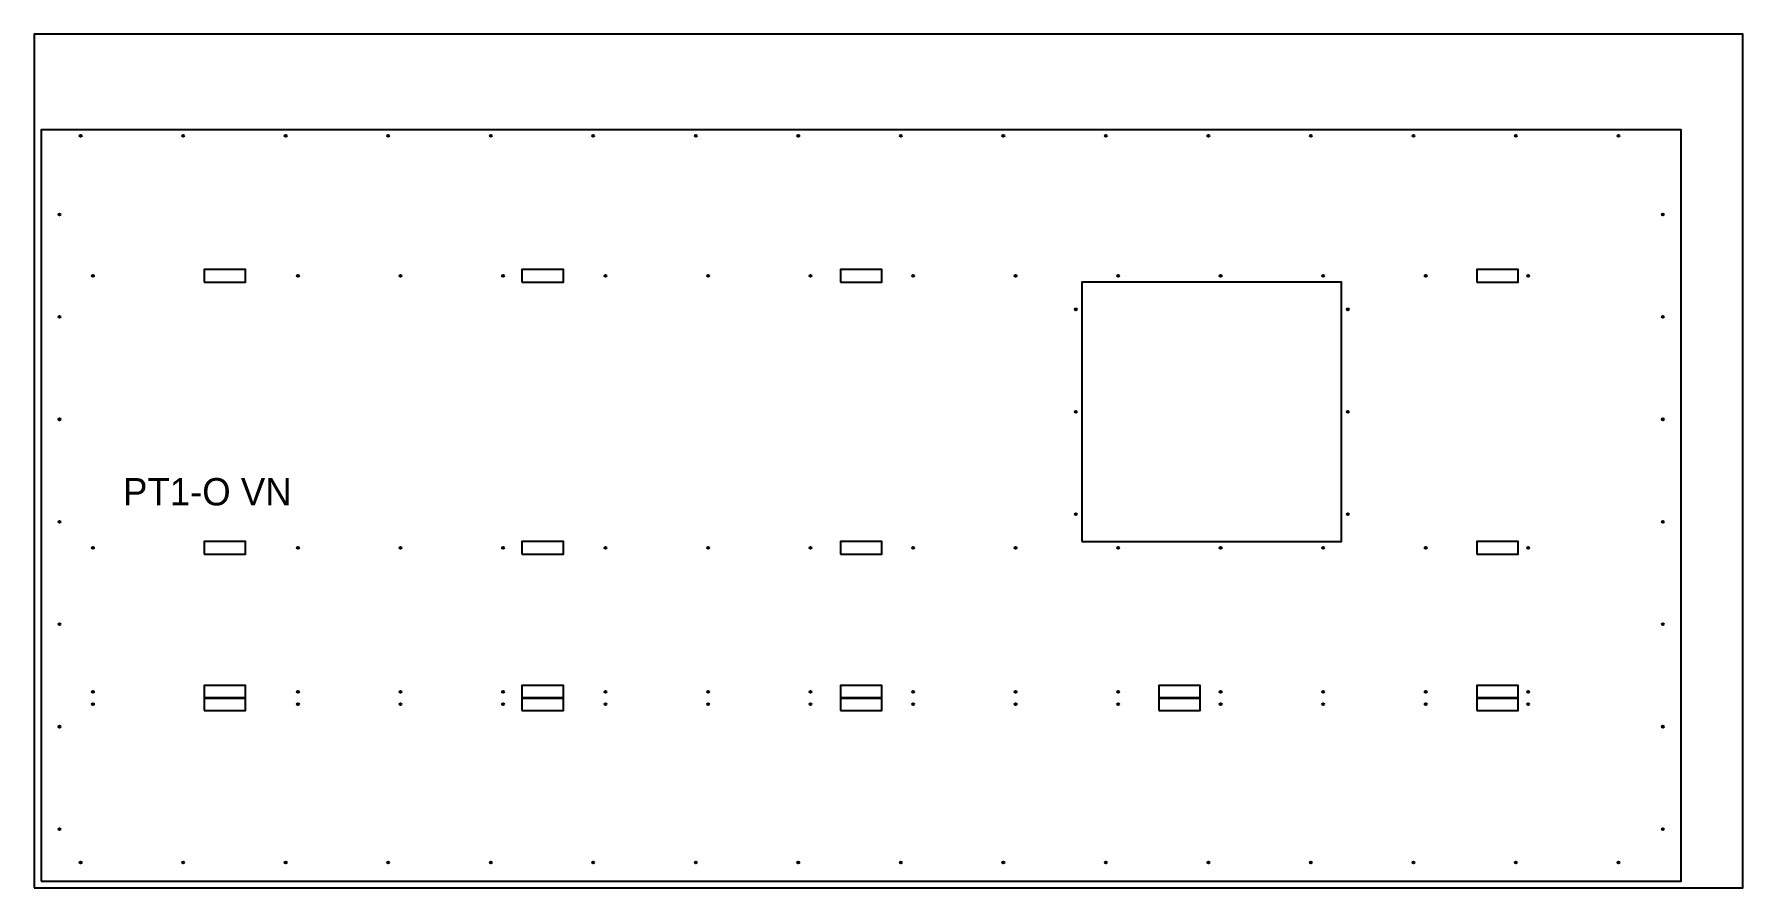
# Model space of a CAD drawing. Header units: millimetres. Extents: x 0 to 2500, y 0 to 1250.
import ezdxf

# ---------------------------------------------------------------- set-up
doc = ezdxf.new("R2010")
doc.units = ezdxf.units.MM
for name, color, linetype in [('CUT_INNER', 5, 'CONTINUOUS'), ('CUT_OUTER', 1, 'CONTINUOUS'), ('ENGRAVE', 2, 'CONTINUOUS'), ('MARK_D3', 6, 'CONTINUOUS'), ('SHEET', 8, 'CONTINUOUS')]:
    doc.layers.add(name, color=color, linetype=linetype)

msp = doc.modelspace()

# ---------------------------------------------------------------- linework, layer by layer
at = {"layer": 'CUT_INNER'}
for points in [[(248.75, 886.75), (309.25, 886.75), (309.25, 905.25), (248.75, 905.25)], [(713.75, 886.75), (774.25, 886.75), (774.25, 905.25), (713.75, 905.25)], [(1179.75, 886.75), (1240.25, 886.75), (1240.25, 905.25), (1179.75, 905.25)], [(2110.75, 886.75), (2171.25, 886.75), (2171.25, 905.25), (2110.75, 905.25)], [(1533, 507), (1913, 507), (1913, 887), (1533, 887)], [(248.75, 488.75), (309.25, 488.75), (309.25, 507.25), (248.75, 507.25)], [(713.75, 488.75), (774.25, 488.75), (774.25, 507.25), (713.75, 507.25)], [(1179.75, 488.75), (1240.25, 488.75), (1240.25, 507.25), (1179.75, 507.25)], [(2110.75, 488.75), (2171.25, 488.75), (2171.25, 507.25), (2110.75, 507.25)], [(248.75, 277.75), (309.25, 277.75), (309.25, 296.25), (248.75, 296.25)], [(248.75, 259.75), (309.25, 259.75), (309.25, 278.25), (248.75, 278.25)], [(713.75, 277.75), (774.25, 277.75), (774.25, 296.25), (713.75, 296.25)], [(713.75, 259.75), (774.25, 259.75), (774.25, 278.25), (713.75, 278.25)], [(1179.75, 277.75), (1240.25, 277.75), (1240.25, 296.25), (1179.75, 296.25)], [(1179.75, 259.75), (1240.25, 259.75), (1240.25, 278.25), (1179.75, 278.25)], [(1645.75, 277.75), (1706.25, 277.75), (1706.25, 296.25), (1645.75, 296.25)], [(1645.75, 259.75), (1706.25, 259.75), (1706.25, 278.25), (1645.75, 278.25)], [(2110.75, 277.75), (2171.25, 277.75), (2171.25, 296.25), (2110.75, 296.25)], [(2110.75, 259.75), (2171.25, 259.75), (2171.25, 278.25), (2110.75, 278.25)]]:
    msp.add_lwpolyline(points, close=True, dxfattribs=at)
at = {"layer": 'CUT_OUTER'}
msp.add_lwpolyline([(10, 10), (2410, 10), (2410, 1110), (10, 1110)], close=True, dxfattribs=at)
at = {"layer": 'MARK_D3'}
for centre in [(68, 1101), (218, 1101), (368, 1101), (518, 1101), (668, 1101), (818, 1101), (968, 1101), (1118, 1101), (1268, 1101), (1418, 1101), (1568, 1101), (1718, 1101), (1868, 1101), (2018, 1101), (2168, 1101), (2318, 1101), (37, 986), (2383, 986), (86, 896), (386, 896), (536, 896), (686, 896), (836, 896), (986, 896), (1136, 896), (1286, 896), (1436, 896), (1586, 896), (1736, 896), (1886, 896), (2036, 896), (2186, 896), (37, 836), (1524, 847), (1922, 847), (2383, 836), (37, 686), (1524, 697), (1922, 697), (2383, 686), (37, 536), (1524, 547), (1922, 547), (2383, 536), (86, 498), (386, 498), (536, 498), (686, 498), (836, 498), (986, 498), (1136, 498), (1286, 498), (1436, 498), (1586, 498), (1736, 498), (1886, 498), (2036, 498), (2186, 498), (37, 386), (2383, 386), (86, 287), (386, 287), (536, 287), (686, 287), (836, 287), (986, 287), (1136, 287), (1286, 287), (1436, 287), (1586, 287), (1736, 287), (1886, 287), (2036, 287), (2186, 287), (86, 269), (386, 269), (536, 269), (686, 269), (836, 269), (986, 269), (1136, 269), (1286, 269), (1436, 269), (1586, 269), (1736, 269), (1886, 269), (2036, 269), (2186, 269), (37, 236), (2383, 236), (37, 86), (2383, 86), (68, 37), (218, 37), (368, 37), (518, 37), (668, 37), (818, 37), (968, 37), (1118, 37), (1268, 37), (1418, 37), (1568, 37), (1718, 37), (1868, 37), (2018, 37), (2168, 37), (2318, 37)]:
    msp.add_circle(centre, 1.5, dxfattribs=at)
at = {"layer": 'SHEET'}
msp.add_lwpolyline([(0, 0), (2500, 0), (2500, 1250), (0, 1250)], close=True, dxfattribs=at)

# ---------------------------------------------------------------- texts
at = {"layer": 'ENGRAVE'}
msp.add_text('PT1-O VN', height=40, dxfattribs=at).set_placement((130, 560))

doc.saveas('drawing.dxf')
